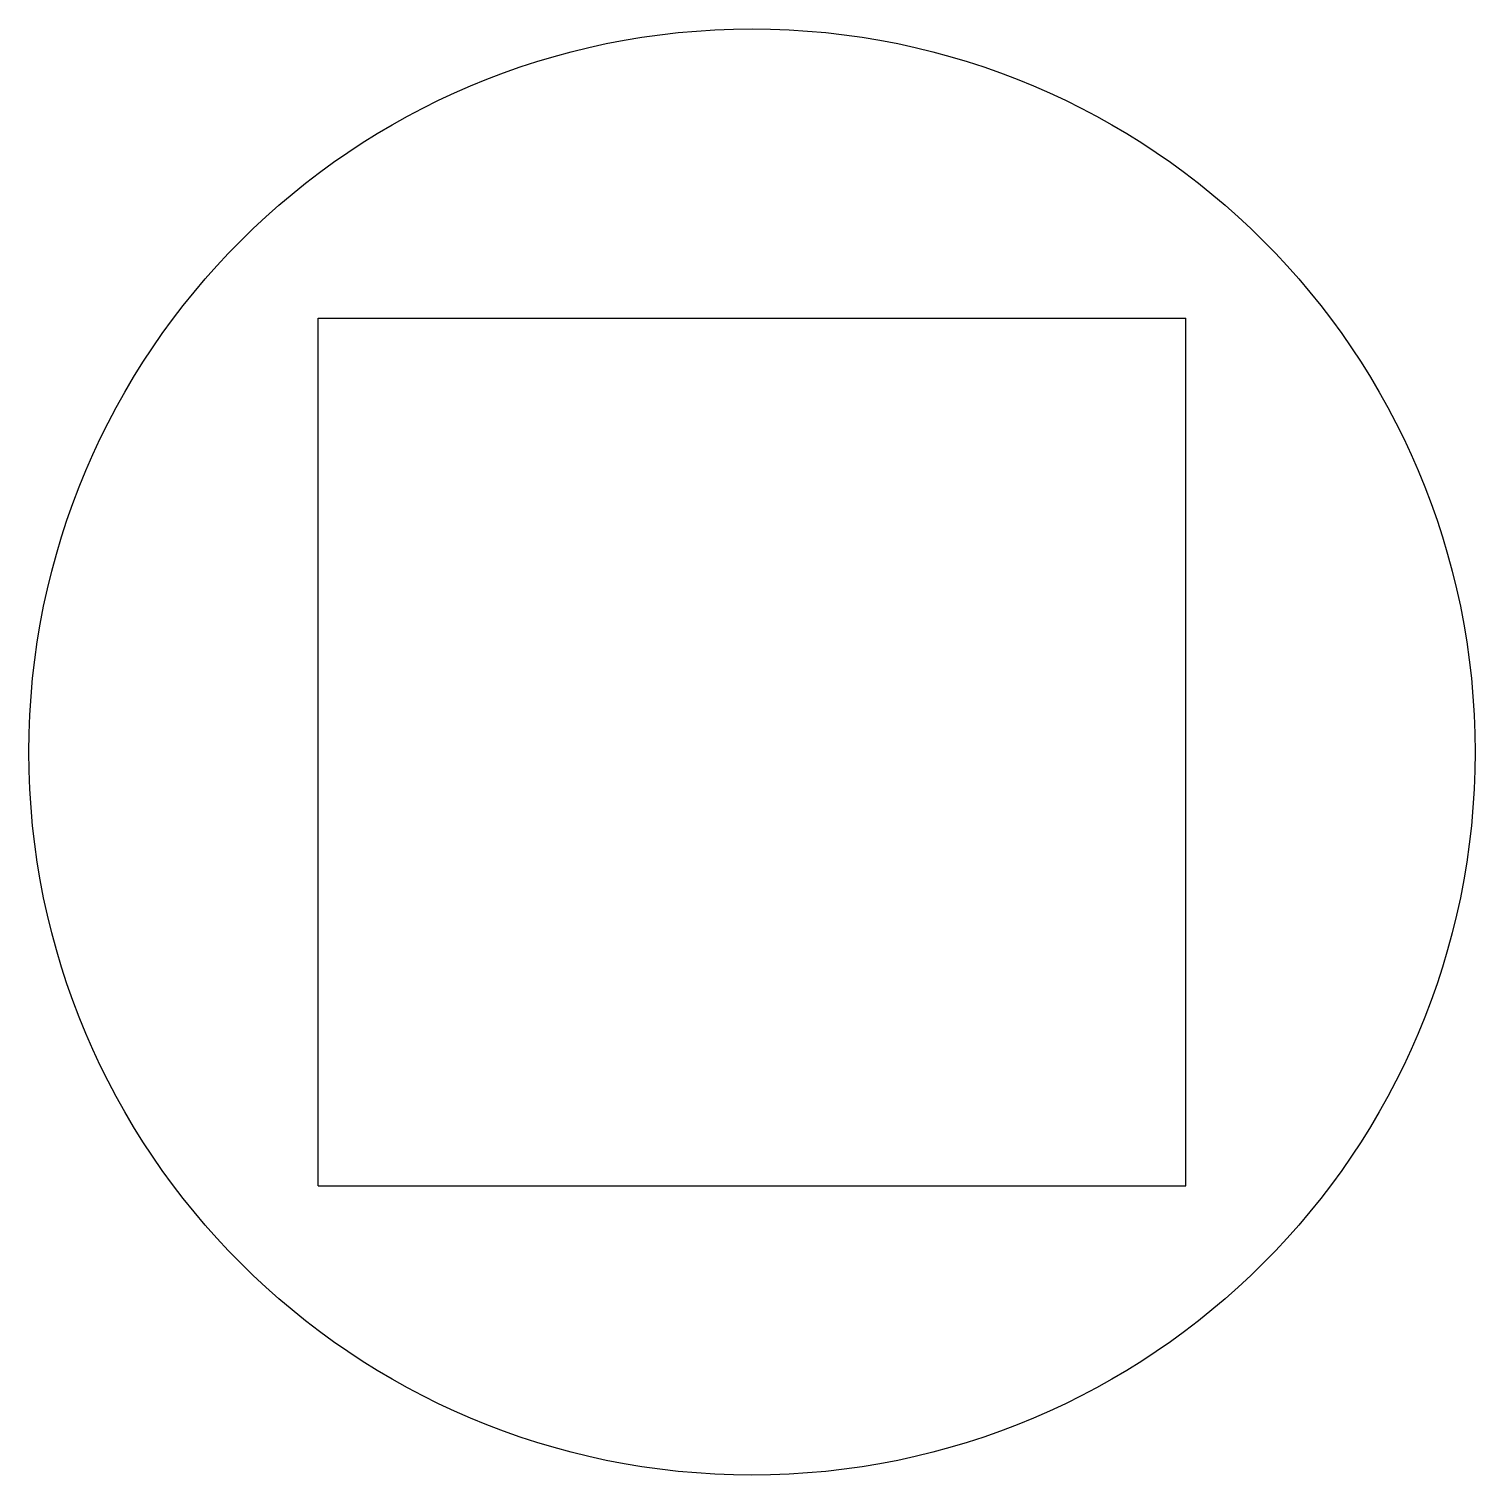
# Model space of a CAD drawing. Extents: x -0.25 to 0.25, y -0.25 to 0.25.
import ezdxf

# ---------------------------------------------------------------- set-up
doc = ezdxf.new("R2010")
doc.units = 0
doc.layers.add('VISIBLE', color=7, linetype='CONTINUOUS')

msp = doc.modelspace()

# ---------------------------------------------------------------- linework, layer by layer
at = {"layer": 'VISIBLE'}
for p, q in [((-0.15, -0.15), (-0.15, 0.15)), ((-0.15, 0.15), (0.15, 0.15)), ((0.15, -0.15), (0.15, 0.15)), ((-0.15, -0.15), (0.15, -0.15))]:
    msp.add_line(p, q, dxfattribs=at)
msp.add_circle((0, 0), 0.25, dxfattribs=at)

doc.saveas('drawing.dxf')
